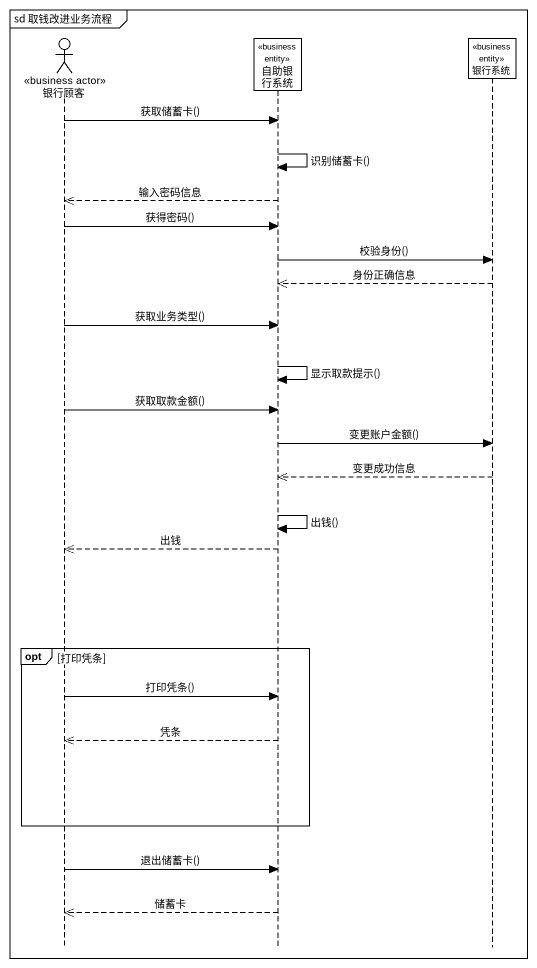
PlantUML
@startuml
mainframe sd 取钱改进业务流程
hide footbox
actor 银行顾客 <<business actor>>
participant 自助银行系统 <<business entity>>
participant 银行系统 <<business entity>>

银行顾客 -> 自助银行系统 : 获取储蓄卡()
自助银行系统 -> 自助银行系统 : 识别储蓄卡()
自助银行系统 -->> 银行顾客 : 输入密码信息
银行顾客 -> 自助银行系统 : 获得密码()
自助银行系统 -> 银行系统 : 校验身份()
银行系统 -->> 自助银行系统 : 身份正确信息
银行顾客 -> 自助银行系统 : 获取业务类型()
自助银行系统 -> 自助银行系统 : 显示取款提示()
银行顾客 -> 自助银行系统 : 获取取款金额()
自助银行系统 -> 银行系统 : 变更账户金额()
银行系统 -->> 自助银行系统 : 变更成功信息
自助银行系统 -> 自助银行系统 : 出钱()
自助银行系统 -->> 银行顾客 : 出钱
opt 打印凭条
  银行顾客 -> 自助银行系统 : 打印凭条()
  自助银行系统 -->> 银行顾客 : 凭条
end
银行顾客 -> 自助银行系统 : 退出储蓄卡()
自助银行系统 -->> 银行顾客 : 储蓄卡
@enduml
